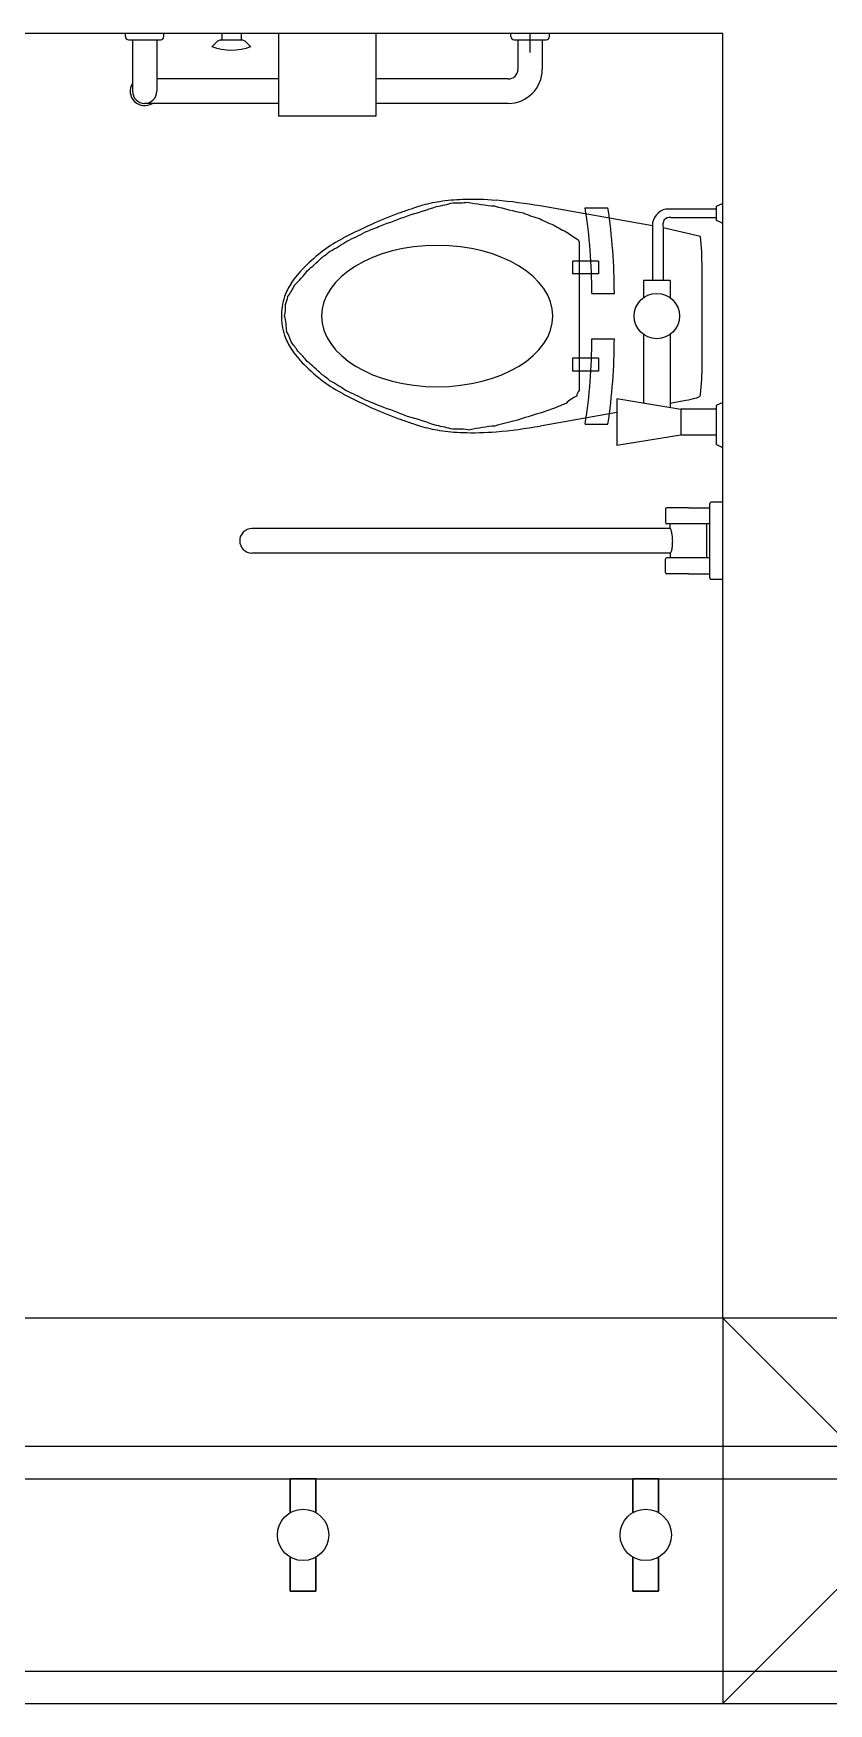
# Model space of a CAD drawing. Header units: millimetres. Extents: x -205 to 117945, y 114 to 103664.
# Drawn here: x 10822 to 12060, y 95064 to 97664 of the extents above; entities that cross this region are included whole.
import ezdxf

# ---------------------------------------------------------------- set-up
doc = ezdxf.new("R2010")
doc.units = ezdxf.units.MM
for name, color, linetype in [('A-RC', 2, 'Continuous'), ('A-TOILET', 252, 'Continuous'), ('A-WALL', 3, 'Continuous')]:
    doc.layers.add(name, color=color, linetype=linetype)
doc.layers.add('AA-NO PLOT', color=151, linetype='Continuous', plot=False)
doc.layers.add('G-DEF1', color=163, linetype='Continuous', plot=False)

# ---------------------------------------------------------------- blocks, each defined once
blk = doc.blocks.new('COL')
at = {"layer": 'A-RC'}
blk.add_lwpolyline([(-2370007.4, 768928.4), (-2369407.4, 768928.4), (-2369407.4, 769528.4), (-2370007.4, 769528.4)], close=True, dxfattribs=at)
at = {"layer": 'G-DEF1', "flags": 128}
for points in [[(-2370007.4, 769528.4), (-2369407.4, 768928.4)], [(-2370007.4, 768928.4), (-2369407.4, 769528.4)]]:
    blk.add_lwpolyline(points, dxfattribs=at)
blk = doc.blocks.new('대변기-장애인(평면)')
for p, q in [((0, 850), (0, 730)), ((0, 850), (18, 850)), ((20, 848), (20, 732)), ((53.5, 841.5), (20, 841.5)), ((53.5, 841.5), (87, 841.5)), ((89, 839.5), (89, 818.5)), ((20, 816.5), (87, 816.5)), ((25, 816.5), (25, 763.5)), ((82, 809), (82, 816.5)), ((82, 809), (733, 809)), ((20, 763.5), (87, 763.5)), ((82, 771), (82, 763.5)), ((82, 771), (733, 771)), ((89, 740.5), (89, 761.5)), ((0, 730), (18, 730)), ((53.5, 738.5), (20, 738.5)), ((53.5, 738.5), (87, 738.5)), ((0, 645), (10.1, 639.9)), ((10.1, 579.5), (10.1, 639.9)), ((10.1, 625.4), (65.4, 625.4)), ((65.4, 625.6), (165.1, 641.8)), ((65.4, 585), (65.4, 625.6)), ((165.1, 569), (165.1, 641.8)), ((165.1, 590.3), (284.1, 611.3)), ((214.2, 608.2), (178.8, 608.2)), ((0, 574.5), (10.1, 579.5)), ((10.1, 585.1), (65.4, 585.1)), ((82.1, 575.5), (57.4, 571)), ((65.4, 585.3), (165.1, 569)), ((82.1, 468.6), (82.1, 582.5)), ((123.2, 468.7), (123.2, 575.9)), ((223.6, 440), (223.6, 555.9)), ((193.4, 505.5), (193.4, 525.6)), ((193.4, 525.6), (233.7, 525.6)), ((233.7, 505.5), (233.7, 525.6)), ((32.2, 515.6), (32.2, 364.4)), ((193.4, 505.5), (233.7, 505.5)), ((203.8, 475.3), (168.8, 475.3)), ((223.6, 324.1), (223.6, 440)), ((82.1, 384.9), (82.1, 411.4)), ((123.2, 384.9), (123.2, 411.3)), ((203.8, 404.7), (168.8, 404.7)), ((82.1, 384.9), (123.2, 384.9)), ((92.9, 302.5), (92.9, 384.9)), ((109.4, 299.5), (109.4, 384.9)), ((193.4, 354.4), (193.4, 374.5)), ((193.4, 374.5), (233.7, 374.5)), ((233.7, 354.4), (233.7, 374.5)), ((193.4, 354.4), (233.7, 354.4)), ((34.7, 316.3), (92.9, 302.5)), ((0, 295.8), (10.1, 290.7)), ((10.1, 269.7), (10.1, 290.7)), ((10.1, 286.9), (81.1, 286.9)), ((109.4, 299.5), (284.1, 268.7)), ((0, 264.7), (10.1, 269.7)), ((10.1, 273.5), (88.6, 273.5)), ((214.2, 271.8), (178.8, 271.8)), ((334, 109), (540.3, 109)), ((540.3, 129.1), (691.4, 129.1)), ((540.3, 0), (540.3, 129.1)), ((691.4, 0), (691.4, 129.1)), ((691.4, 109), (900, 109)), ((881, 10), (881, 90)), ((919, 10), (919, 90)), ((281, 10), (281, 56)), ((319, 10), (319, 56)), ((334, 71), (540.3, 71)), ((691.4, 71), (881, 71)), ((270, 5), (270, 0)), ((325, 10), (275, 10)), ((330, 5), (330, 0)), ((734.8, 20.7), (741.9, 13.6)), ((749, 10.6), (781, 10.6)), ((749.7, 0), (749.7, 10.6)), ((779.9, 0), (779.9, 10.6)), ((788.1, 13.6), (795.2, 20.7)), ((870, 5), (870, 0)), ((925, 10), (875, 10)), ((930, 5), (930, 0))]:
    blk.add_line(p, q)
blk.add_circle((102.7, 440), 35.3)
for centre, radius, start, end in [((18, 848), 2, 360, 90), ((87, 839.5), 2, 360, 90), ((95.1, 800.3), 16.3, 150.4112, 166.7646), ((82, 807.7), 1.3, 90, 150.4112), ((87, 818.5), 2, 270, 360), ((733, 790), 19, 0, 90), ((150.2, 790), 72.2, 174.4356, 180), ((131.1, 790), 53.1, 180.0007, 186.4889), ((151.5, 791.9), 73.4, 170.488, 176.0102), ((116.2, 787.7), 38, 185.5644, 193.2354), ((733, 790), 19, 270, 0), ((121.4, 784.9), 42.6, 187.9746, 198.0845), ((82, 772.3), 1.3, 209.5888, 270), ((87, 761.5), 2, 360, 90), ((18, 732), 2, 270, 360), ((87, 740.5), 2, 270, 360), ((1059.8, 475.1), 891, 171.4079, 179.9859), ((1059.8, 475.1), 856, 171.0538, 179.9859), ((417.6, -157.8), 780.6, 94.7635, 99.8465), ((-10.5, 1622.1), 1072.2, 285.9453, 288.0285), ((125.5, 1413.3), 834.1, 283.5833, 285.9453), ((389.7, 176.9), 444.7, 88.0276, 94.7635), ((335.7, 856.7), 246.2, 274.3986, 283.5833), ((411.5, 727.9), 111.9, 260.7598, 274.3986), ((394.5, 315.7), 305.8, 81.2537, 88.0276), ((481.9, 832.4), 224.7, 254.0545, 260.7598), ((408.4, 406), 214.5, 73.1638, 81.2537), ((689.2, 1291.1), 722.7, 250.3169, 254.0545), ((337.5, 171.7), 459.3, 71.565, 73.1638), ((161.9, -354.9), 1014.3, 70.4891, 71.565), ((311.5, 67.1), 566.7, 66.0374, 70.4891), ((204.8, 615), 55.2, 294.0721, 314.9999), ((140.7, 850.8), 293.5, 290.5559, 294.0721), ((84.7, 1122.9), 567.9, 288.0285, 290.5559), ((1175.5, 2376.9), 1907.9, 248.9624, 250.3169), ((767.8, 1121.3), 589.6, 246.5257, 248.9624), ((178.7, -231.6), 893.6, 62.4926, 66.0374), ((498.4, 515.6), 466.2, 174.2893, 179.9999), ((39.5, 561.5), 5.05, 117.0736, 174.2893), ((46.4, 548), 20.2, 104.0361, 117.0736), ((102.9, 322.2), 252.9, 100.3596, 104.0361), ((214.9, 564.7), 12.4, 314.9999, 359.9999), ((741, 909.9), 386, 241.3894, 246.5257), ((737.9, 772.5), 264, 235.1772, 241.3894), ((490.3, 366.7), 218.9, 53.13, 62.4926), ((723.9, 671.8), 172.6, 229.3986, 235.1772), ((456.5, 321.8), 275.1, 44.7807, 53.13), ((960.5, 876.5), 482, 225.9417, 229.3986), ((799.8, 638), 199.1, 219.8055, 225.9417), ((533.9, 398.5), 166.2, 33.69, 44.7807), ((782.2, 572.2), 143.5, 212.5749, 219.8055), ((724.6, 493.5), 54.2, 194.0361, 212.5749), ((602.9, 444.5), 83.2, 17.99, 33.69), ((578.7, 436.7), 108.7, 9.4622, 17.99), ((785.2, 465.8), 106.3, 180.822, 194.0361), ((598.8, 440), 88.3, 350.5376, 9.4622), ((727.1, 401.4), 50.8, 156.0553, 170.5376), ((781.2, 423.5), 100.5, 170.5376, 180.822), ((578.7, 443.4), 108.7, 342.0098, 350.5376), ((1059.8, 404.9), 891, 180.0141, 188.5921), ((1059.8, 404.9), 856, 180.0141, 188.9462), ((802.3, 252.9), 194.4, 134.2741, 143.13), ((750.2, 354.9), 91.4, 143.13, 156.0553), ((602.9, 435.5), 83.2, 326.3098, 342.0098), ((498.4, 364.4), 466.2, 179.9999, 185.9268), ((456.5, 558.2), 275.1, 306.8698, 315.2191), ((949.5, 16.3), 465.2, 130.6012, 134.2741), ((533.9, 481.5), 166.2, 315.2191, 326.3098), ((767.2, 53.9), 325.1, 118.6104, 124.0311), ((490.3, 513.3), 218.9, 297.5072, 306.8698), ((706.2, 228.8), 145.5, 124.0311, 130.6012), ((221.5, 321.3), 3.56, 359.9999, 53.13), ((138.3, 168.4), 175.7, 53.13, 60.4324), ((178.7, 1111.6), 893.6, 293.9624, 297.5072), ((729.5, -8.8), 362.1, 113.4741, 118.6104), ((82.9, 298.1), 11.4, 260.696, 319.6363), ((83, 299.6), 26.6, 282.0437, 359.6731), ((72, 298.9), 21.2, 337.3981, 9.6866), ((29.9, -118.8), 478.3, 60.4324, 63.4349), ((147.7, 16), 305.1, 63.4349, 67.1946), ((219.2, 61.8), 236.1, 67.1946, 74.0545), ((1175.5, -1496.9), 1907.9, 109.6829, 111.0374), ((311.5, 812.9), 566.7, 289.5107, 293.9624), ((767.8, -241.3), 589.6, 111.0374, 113.4741), ((417.6, 1037.8), 780.6, 260.1533, 265.2363), ((188.8, -311.7), 603.7, 74.0545, 78.3434), ((328.6, -70), 339.7, 78.3434, 85.6012), ((412.7, 167.4), 96.5, 85.6012, 99.24), ((394.5, 564.3), 305.8, 271.9722, 278.7461), ((481.8, 47.6), 224.7, 99.24, 105.9453), ((408.4, 474), 214.5, 278.7461, 286.836), ((689.2, -411.1), 722.7, 105.9453, 109.6829), ((337.5, 708.4), 459.3, 286.836, 288.4349), ((161.9, 1234.9), 1014.3, 288.4349, 289.5107), ((389.7, 703.1), 444.7, 265.2363, 271.9722), ((334, 56), 53, 90, 180), ((900, 90), 19, 0, 180), ((900, 90), 22.5, 327.6124, 122.3876), ((334, 56), 15, 90, 180), ((765, -62.3), 88.3, 69.9866, 110.0132), ((275, 5), 5, 90, 180), ((325, 5), 5, 0, 90), ((749, 20.7), 10.1, 224.9999, 269.9999), ((781, 20.7), 10.1, 269.9999, 314.9999), ((875, 5), 5, 90, 180), ((925, 5), 5, 0, 90)]:
    blk.add_arc(centre, radius, start, end)
at = {"extrusion": (0, 0, -1)}
blk.add_ellipse((444.5, 440.1), major_axis=(180, 0), ratio=0.611111, dxfattribs=at)
at = {"layer": 'AA-NO PLOT'}
blk.add_line((300, 30), (300, 0), dxfattribs=at)

msp = doc.modelspace()

# ---------------------------------------------------------------- linework, layer by layer
at = {"layer": 'A-TOILET'}
msp.add_line((9894.8, 95063.6), (14094.8, 95063.6), dxfattribs=at)
at = {"layer": 'A-TOILET', "flags": 128}
msp.add_lwpolyline([(14044.8, 95113.6), (9944.8, 95113.6), (9944.8, 95413.6), (14044.8, 95413.6)], dxfattribs=at)
at = {"layer": 'A-TOILET'}
for points in [[(11221.5, 95360.7), (11221.5, 95413.6), (11261.5, 95413.6), (11261.5, 95360.7)], [(11261.5, 95360.7), (11261.5, 95413.6), (11221.5, 95413.6), (11221.5, 95360.7)], [(11754.8, 95360.7), (11754.8, 95413.6), (11794.8, 95413.6), (11794.8, 95360.7)], [(11794.8, 95360.7), (11794.8, 95413.6), (11754.8, 95413.6), (11754.8, 95360.7)], [(11261.5, 95291.4), (11261.5, 95238.6), (11221.5, 95238.6), (11221.5, 95291.4)], [(11221.5, 95291.4), (11221.5, 95238.6), (11261.5, 95238.6), (11261.5, 95291.4)], [(11794.8, 95291.4), (11794.8, 95238.6), (11754.8, 95238.6), (11754.8, 95291.4)], [(11754.8, 95291.4), (11754.8, 95238.6), (11794.8, 95238.6), (11794.8, 95291.4)]]:
    msp.add_lwpolyline(points, dxfattribs=at)
for centre in [(11241.5, 95326.1), (11241.5, 95326.1), (11774.8, 95326.1), (11774.8, 95326.1)]:
    msp.add_circle(centre, 40, dxfattribs=at)
at = {"layer": 'A-WALL'}
msp.add_line((11894.8, 95663.6), (11894.8, 97663.6), dxfattribs=at)
at = {"layer": 'A-WALL', "flags": 128}
for points in [[(11894.8, 97663.6), (9894.8, 97663.6), (9894.8, 97513.6)], [(11894.8, 95663.6), (9694.8, 95663.6)], [(14094.8, 95463.6), (9894.8, 95463.6)]]:
    msp.add_lwpolyline(points, dxfattribs=at)

# ---------------------------------------------------------------- block references
msp.add_blockref('COL', (2381902.2, -673864.8))
at = {"layer": 'A-TOILET', "rotation": 180}
msp.add_blockref('대변기-장애인(평면)', (11894.8, 97663.6), dxfattribs=at)

doc.saveas('drawing.dxf')
